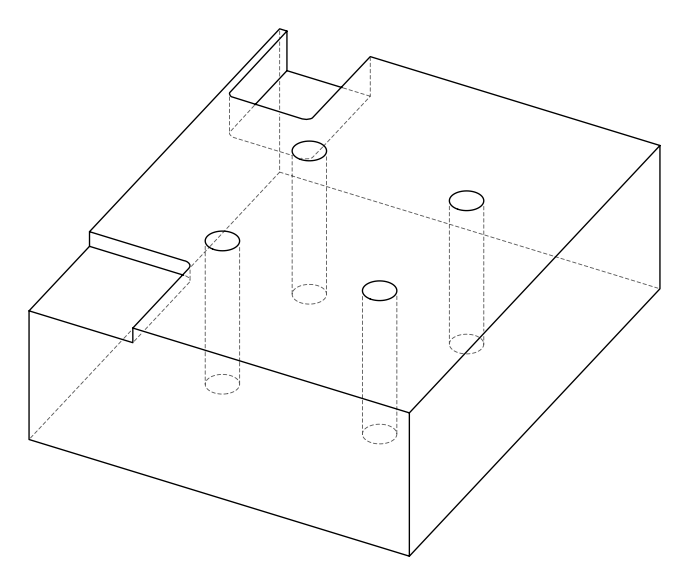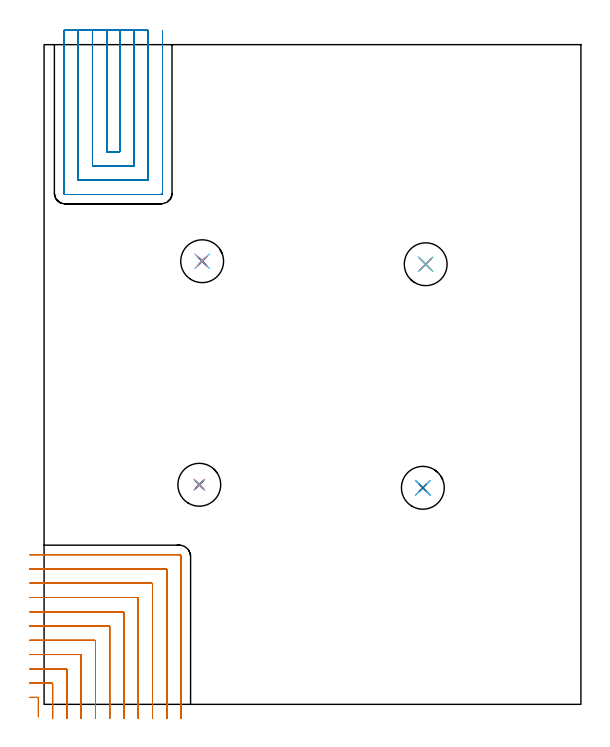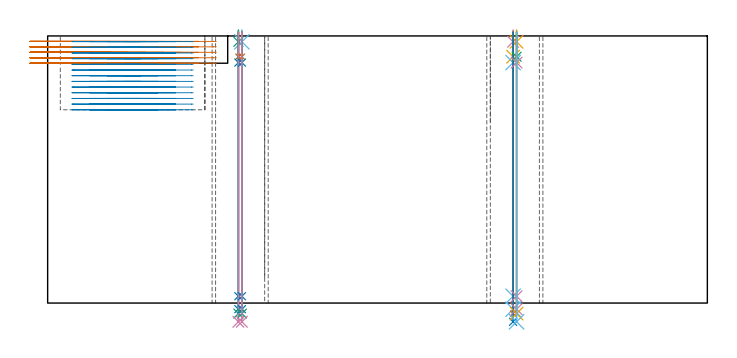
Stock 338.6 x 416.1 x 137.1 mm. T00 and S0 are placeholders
(PLAN: 22 operations, 17 tool changes, 49.4 min)
(1 MILL_CORNER_NOTCH_RECTANGULAR | CORNER_NOTCH_RECTANGULAR | NXT0201_011 | Follow Part, ap 3, ae 75% | 13.21 min | 129724 mm3)
(2 MILL_SLOT | SLOT_PARTIAL_RECTANGULAR | NXT0201_011 | Follow Part, ap 3, ae 75% | 28.52 min | 281883 mm3)
(3 SPOT_DRILL | STEP1HOLE | NXT0321_9005460120000 | 0.05 min | 189 mm3)
(4 SPOT_DRILL_1 | STEP1HOLE_1 | NXT0321_9005460120000 | 0.05 min | 181 mm3)
(5 SPOT_DRILL_2 | STEP1HOLE_2 | NXT0321_9005460120000 | 0.05 min | 182 mm3)
(6 SPOT_DRILL_3 | STEP1HOLE_3 | NXT0321_9005460120000 | 0.05 min | 183 mm3)
(7 DRILL_BLIND_HOLE_INTO_CENTER | STEP1HOLE | UGT0301_191 | 0.05 min | 272 mm3)
(8 GUN_DRILL_THROUGH_HOLE | STEP1HOLE | UGT0307_003 | 0.63 min | 4870 mm3)
(9 SPADE_DRILL_TO_ENLARGE_THROUGH_HOLE | STEP1HOLE | UGT0306_008 | 0.58 min | 27589 mm3)
(10 DRILL_TO_ENLARGE_THROUGH_HOLE | STEP1HOLE | UGT0301_389 | 0.6 min | 45520 mm3)
(11 DRILL_BLIND_HOLE_INTO_CENTER_1 | STEP1HOLE_1 | UGT0301_191 | 0.05 min | 270 mm3)
(12 GUN_DRILL_THROUGH_HOLE_1 | STEP1HOLE_1 | UGT0307_003 | 0.63 min | 4878 mm3)
(13 SPADE_DRILL_TO_ENLARGE_THROUGH_HOLE_1 | STEP1HOLE_1 | UGT0306_008 | 0.58 min | 27580 mm3)
(14 DRILL_TO_ENLARGE_THROUGH_HOLE_1 | STEP1HOLE_1 | UGT0301_389 | 0.6 min | 45509 mm3)
(15 DRILL_BLIND_HOLE_INTO_CENTER_2 | STEP1HOLE_2 | UGT0301_191 | 0.05 min | 268 mm3)
(16 GUN_DRILL_THROUGH_HOLE_2 | STEP1HOLE_2 | UGT0307_003 | 0.63 min | 4878 mm3)
(17 SPADE_DRILL_TO_ENLARGE_THROUGH_HOLE_2 | STEP1HOLE_2 | UGT0306_008 | 0.58 min | 27593 mm3)
(18 DRILL_TO_ENLARGE_THROUGH_HOLE_2 | STEP1HOLE_2 | UGT0301_389 | 0.6 min | 45503 mm3)
(19 DRILL_BLIND_HOLE_INTO_CENTER_3 | STEP1HOLE_3 | UGT0301_191 | 0.05 min | 278 mm3)
(20 GUN_DRILL_THROUGH_HOLE_3 | STEP1HOLE_3 | UGT0307_003 | 0.63 min | 4872 mm3)
(21 SPADE_DRILL_TO_ENLARGE_THROUGH_HOLE_3 | STEP1HOLE_3 | UGT0306_008 | 0.58 min | 27595 mm3)
(22 DRILL_TO_ENLARGE_THROUGH_HOLE_3 | STEP1HOLE_3 | UGT0301_389 | 0.6 min | 45507 mm3)
(TOOL NXT0201_011 | ENDMILL 12mm [2P460-1200-NA 1630] | D12 FL38 Z6)
(TOOL NXT0321_9005460120000 | NC Spot Drill, 142deg, 12mm, Carbide, Uncoated | D12 PA142 FL30 Z2)
(TOOL UGT0301_191 | Twist Drill 7.1 mm | D7.1 PA118 FL66 Z2)
(TOOL UGT0307_003 | Gun Drill 7 mm | D7 PA130 FL24 Z1)
(TOOL UGT0306_008 | Spade Drill 17.5mm | D17.5 PA132 FL10 Z2)
(TOOL UGT0301_389 | Twist Drill 27 mm | D27 PA118 FL165 Z2)
(OP 1 MILL_CORNER_NOTCH_RECTANGULAR)
G17 G21 G94 G90
T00 M6
G54
G17 G0 G90 X-3.6 Y-7.8 S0 M3
G43 Z147.1 H1
Z134.3
G94 G1 Y-4.8 F250.
Y3.806 F500.
G3 X-4.194 Y4.4 R0.6
G1 X-6.
X-9. F250.
G0 Z147.1
X5.4 Y-9.
Z134.3
G1 Y-6.
Y12.806 F500.
G3 X4.806 Y13.4 R0.6
G1 X-6.
X-9. F250.
G0 Z147.1
X14.4 Y-9.
Z134.3
G1 Y-6.
Y21.805 F500.
G3 X13.805 Y22.4 R0.6
G1 X-6.
X-9. F250.
G0 Z147.1
X23.4 Y-9.
Z134.3
G1 Y-6.
Y30.805 F500.
G3 X22.805 Y31.4 R0.6
G1 X-6.
X-9. F250.
G0 Z147.1
X32.4 Y-9.
Z134.3
G1 Y-6.
Y39.805 F500.
G3 X31.805 Y40.4 R0.6
G1 X-6.
X-9. F250.
G0 Z147.1
X41.4 Y-9.
Z134.3
G1 Y-6.
Y48.805 F500.
G3 X40.805 Y49.4 R0.6
G1 X-6.
X-9. F250.
G0 Z147.1
X50.4 Y-9.
Z134.3
G1 Y-6.
Y57.804 F500.
G3 X49.804 Y58.4 R0.6
G1 X-6.
X-9. F250.
G0 Z147.1
X59.4 Y-9.
Z134.3
G1 Y-6.
Y66.804 F500.
G3 X58.804 Y67.4 R0.6
G1 X-6.
X-9. F250.
G0 Z147.1
X68.4 Y-9.
Z134.3
G1 Y-6.
Y75.804 F500.
G3 X67.804 Y76.4 R0.6
G1 X-6.
X-9. F250.
G0 Z147.1
X77.4 Y-9.
Z134.3
G1 Y-6.
Y84.804 F500.
G3 X76.804 Y85.4 R0.6
G1 X-6.
X-9. F250.
G0 Z147.1
X86.4 Y-9.
Z134.3
G1 Y-6.
Y93.2 F500.
G3 X85.2 Y94.4 R1.2
G1 X-6.
X-9. F250.
G0 Z147.1
X-3.6 Y-7.8
Z131.5
G1 Y-4.8
Y3.806 F500.
G3 X-4.194 Y4.4 R0.6
G1 X-6.
X-9. F250.
G0 Z147.1
X5.4 Y-9.
Z131.5
G1 Y-6.
Y12.806 F500.
G3 X4.806 Y13.4 R0.6
G1 X-6.
X-9. F250.
G0 Z147.1
X14.4 Y-9.
Z131.5
G1 Y-6.
Y21.806 F500.
G3 X13.806 Y22.4 R0.6
G1 X-6.
X-9. F250.
G0 Z147.1
X23.4 Y-9.
Z131.5
G1 Y-6.
Y30.805 F500.
G3 X22.805 Y31.4 R0.6
G1 X-6.
X-9. F250.
G0 Z147.1
X32.4 Y-9.
Z131.5
G1 Y-6.
Y39.805 F500.
G3 X31.805 Y40.4 R0.6
G1 X-6.
X-9. F250.
G0 Z147.1
X41.4 Y-9.
Z131.5
G1 Y-6.
Y48.805 F500.
G3 X40.805 Y49.4 R0.6
G1 X-6.
X-9. F250.
G0 Z147.1
X50.4 Y-9.
Z131.5
G1 Y-6.
Y57.804 F500.
G3 X49.804 Y58.4 R0.6
G1 X-6.
X-9. F250.
G0 Z147.1
X59.4 Y-9.
Z131.5
G1 Y-6.
Y66.804 F500.
G3 X58.804 Y67.4 R0.6
G1 X-6.
X-9. F250.
G0 Z147.1
X68.4 Y-9.
Z131.5
G1 Y-6.
Y75.804 F500.
G3 X67.804 Y76.4 R0.6
G1 X-6.
X-9. F250.
G0 Z147.1
X77.4 Y-9.
Z131.5
G1 Y-6.
Y84.804 F500.
G3 X76.804 Y85.4 R0.6
G1 X-6.
X-9. F250.
G0 Z147.1
X86.4 Y-9.
Z131.5
G1 Y-6.
Y93.2 F500.
G3 X85.2 Y94.4 R1.2
G1 X-6.
X-9. F250.
G0 Z147.1
X-3.6 Y-7.8
Z128.7
G1 Y-4.8
Y3.806 F500.
G3 X-4.194 Y4.4 R0.6
G1 X-6.
X-9. F250.
G0 Z147.1
X5.4 Y-9.
Z128.7
G1 Y-6.
Y12.806 F500.
G3 X4.806 Y13.4 R0.6
G1 X-6.
X-9. F250.
G0 Z147.1
X14.4 Y-9.
Z128.7
G1 Y-6.
Y21.806 F500.
G3 X13.806 Y22.4 R0.6
G1 X-6.
X-9. F250.
G0 Z147.1
X23.4 Y-9.
Z128.7
G1 Y-6.
Y30.805 F500.
G3 X22.805 Y31.4 R0.6
G1 X-6.
X-9. F250.
G0 Z147.1
X32.4 Y-9.
Z128.7
G1 Y-6.
Y39.805 F500.
G3 X31.805 Y40.4 R0.6
G1 X-6.
X-9. F250.
G0 Z147.1
X41.4 Y-9.
Z128.7
G1 Y-6.
Y48.805 F500.
G3 X40.805 Y49.4 R0.6
G1 X-6.
X-9. F250.
G0 Z147.1
X50.4 Y-9.
Z128.7
G1 Y-6.
Y57.804 F500.
G3 X49.804 Y58.4 R0.6
G1 X-6.
X-9. F250.
G0 Z147.1
X59.4 Y-9.
Z128.7
G1 Y-6.
Y66.804 F500.
G3 X58.804 Y67.4 R0.6
G1 X-6.
X-9. F250.
G0 Z147.1
X68.4 Y-9.
Z128.7
G1 Y-6.
Y75.804 F500.
G3 X67.804 Y76.4 R0.6
G1 X-6.
X-9. F250.
G0 Z147.1
X77.4 Y-9.
Z128.7
G1 Y-6.
Y84.804 F500.
G3 X76.804 Y85.4 R0.6
G1 X-6.
X-9. F250.
G0 Z147.1
X86.4 Y-9.
Z128.7
G1 Y-6.
Y93.2 F500.
G3 X85.2 Y94.4 R1.2
G1 X-6.
X-9. F250.
G0 Z147.1
X-3.6 Y-7.8
Z125.9
G1 Y-4.8
Y3.806 F500.
G3 X-4.194 Y4.4 R0.6
G1 X-6.
X-9. F250.
G0 Z147.1
X5.4 Y-9.
Z125.9
G1 Y-6.
Y12.806 F500.
G3 X4.806 Y13.4 R0.6
G1 X-6.
X-9. F250.
G0 Z147.1
X14.4 Y-9.
Z125.9
G1 Y-6.
Y21.806 F500.
G3 X13.806 Y22.4 R0.6
G1 X-6.
X-9. F250.
G0 Z147.1
X23.4 Y-9.
Z125.9
G1 Y-6.
Y30.805 F500.
G3 X22.805 Y31.4 R0.6
G1 X-6.
X-9. F250.
G0 Z147.1
X32.4 Y-9.
Z125.9
G1 Y-6.
Y39.805 F500.
G3 X31.805 Y40.4 R0.6
G1 X-6.
X-9. F250.
G0 Z147.1
X41.4 Y-9.
Z125.9
G1 Y-6.
Y48.805 F500.
G3 X40.805 Y49.4 R0.6
G1 X-6.
X-9. F250.
G0 Z147.1
X50.4 Y-9.
Z125.9
G1 Y-6.
Y57.804 F500.
G3 X49.804 Y58.4 R0.6
G1 X-6.
X-9. F250.
G0 Z147.1
X59.4 Y-9.
Z125.9
G1 Y-6.
Y66.804 F500.
G3 X58.804 Y67.4 R0.6
G1 X-6.
X-9. F250.
G0 Z147.1
X68.4 Y-9.
Z125.9
G1 Y-6.
Y75.804 F500.
G3 X67.804 Y76.4 R0.6
G1 X-6.
X-9. F250.
G0 Z147.1
X77.4 Y-9.
Z125.9
G1 Y-6.
Y84.804 F500.
G3 X76.804 Y85.4 R0.6
G1 X-6.
X-9. F250.
G0 Z147.1
X86.4 Y-9.
Z125.9
G1 Y-6.
Y93.2 F500.
G3 X85.2 Y94.4 R1.2
G1 X-6.
X-9. F250.
G0 Z147.1
X-3.6 Y-7.8
Z123.1
G1 Y-4.8
Y3.806 F500.
G3 X-4.194 Y4.4 R0.6
G1 X-6.
X-9. F250.
G0 Z147.1
X5.4 Y-9.
Z123.1
G1 Y-6.
Y12.806 F500.
G3 X4.806 Y13.4 R0.6
G1 X-6.
X-9. F250.
G0 Z147.1
X14.4 Y-9.
Z123.1
G1 Y-6.
Y21.806 F500.
G3 X13.806 Y22.4 R0.6
G1 X-6.
X-9. F250.
G0 Z147.1
X23.4 Y-9.
Z123.1
G1 Y-6.
Y30.805 F500.
G3 X22.805 Y31.4 R0.6
G1 X-6.
X-9. F250.
G0 Z147.1
X32.4 Y-9.
Z123.1
G1 Y-6.
Y39.805 F500.
G3 X31.805 Y40.4 R0.6
G1 X-6.
X-9. F250.
G0 Z147.1
X41.4 Y-9.
Z123.1
G1 Y-6.
Y48.805 F500.
G3 X40.805 Y49.4 R0.6
G1 X-6.
X-9. F250.
G0 Z147.1
X50.4 Y-9.
Z123.1
G1 Y-6.
Y57.804 F500.
G3 X49.804 Y58.4 R0.6
G1 X-6.
X-9. F250.
G0 Z147.1
X59.4 Y-9.
Z123.1
G1 Y-6.
Y66.804 F500.
G3 X58.804 Y67.4 R0.6
G1 X-6.
X-9. F250.
G0 Z147.1
X68.4 Y-9.
Z123.1
G1 Y-6.
Y75.804 F500.
G3 X67.804 Y76.4 R0.6
G1 X-6.
X-9. F250.
G0 Z147.1
X77.4 Y-9.
Z123.1
G1 Y-6.
Y84.804 F500.
G3 X76.804 Y85.4 R0.6
G1 X-6.
X-9. F250.
G0 Z147.1
X86.4 Y-9.
Z123.1
G1 Y-6.
Y93.2 F500.
G3 X85.2 Y94.4 R1.2
G1 X-6.
X-9. F250.
G0 Z147.1
M5
M2
(OP 2 MILL_SLOT)
G17 G21 G94 G90
T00 M6
G54
G17 G0 G90 X39.5 Y425.1 S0 M3
G43 Z147.1 H1
Z134.185
G94 G1 Y422.1 F250.
Y348.6 F500.
X47.7
Y422.1
Y425.1 F250.
X30.5
Y422.1
Y339.6 F500.
X56.7
Y422.1
Y425.1 F250.
X21.5
Y422.1
Y330.6 F500.
X65.7
Y422.1
Y425.1 F250.
X12.5
Y422.1
Y322.5 F500.
G3 X13.4 Y321.6 R0.9
G1 X73.8
G3 X74.7 Y322.5 R0.9
G1 Y422.1
Y425.1 F250.
G0 X39.5 Z131.269
G1 Y422.1
Y348.6 F500.
X47.7
Y422.1
Y425.1 F250.
X30.5
Y422.1
Y339.6 F500.
X56.7
Y422.1
Y425.1 F250.
X21.5
Y422.1
Y330.6 F500.
X65.7
Y422.1
Y425.1 F250.
X12.5
Y422.1
Y322.5 F500.
G3 X13.4 Y321.6 R0.9
G1 X73.8
G3 X74.7 Y322.5 R0.9
G1 Y422.1
Y425.1 F250.
G0 X39.5 Z128.354
G1 Y422.1
Y348.6 F500.
X47.7
Y422.1
Y425.1 F250.
X30.5
Y422.1
Y339.6 F500.
X56.7
Y422.1
Y425.1 F250.
X21.5
Y422.1
Y330.6 F500.
X65.7
Y422.1
Y425.1 F250.
X12.5
Y422.1
Y322.5 F500.
G3 X13.4 Y321.6 R0.9
G1 X73.8
G3 X74.7 Y322.5 R0.9
G1 Y422.1
Y425.1 F250.
G0 X39.5 Z125.438
G1 Y422.1
Y348.6 F500.
X47.7
Y422.1
Y425.1 F250.
X30.5
Y422.1
Y339.6 F500.
X56.7
Y422.1
Y425.1 F250.
X21.5
Y422.1
Y330.6 F500.
X65.7
Y422.1
Y425.1 F250.
X12.5
Y422.1
Y322.5 F500.
G3 X13.4 Y321.6 R0.9
G1 X73.8
G3 X74.7 Y322.5 R0.9
G1 Y422.1
Y425.1 F250.
G0 X39.5 Z122.523
G1 Y422.1
Y348.6 F500.
X47.7
Y422.1
Y425.1 F250.
X30.5
Y422.1
Y339.6 F500.
X56.7
Y422.1
Y425.1 F250.
X21.5
Y422.1
Y330.6 F500.
X65.7
Y422.1
Y425.1 F250.
X12.5
Y422.1
Y322.5 F500.
G3 X13.4 Y321.6 R0.9
G1 X73.8
G3 X74.7 Y322.5 R0.9
G1 Y422.1
Y425.1 F250.
G0 X39.5 Z119.608
G1 Y422.1
Y348.6 F500.
X47.7
Y422.1
Y425.1 F250.
X30.5
Y422.1
Y339.6 F500.
X56.7
Y422.1
Y425.1 F250.
X21.5
Y422.1
Y330.6 F500.
X65.7
Y422.1
Y425.1 F250.
X12.5
Y422.1
Y322.5 F500.
G3 X13.4 Y321.6 R0.9
G1 X73.8
G3 X74.7 Y322.5 R0.9
G1 Y422.1
Y425.1 F250.
G0 X39.5 Z116.692
G1 Y422.1
Y348.6 F500.
X47.7
Y422.1
Y425.1 F250.
X30.5
Y422.1
Y339.6 F500.
X56.7
Y422.1
Y425.1 F250.
X21.5
Y422.1
Y330.6 F500.
X65.7
Y422.1
Y425.1 F250.
X12.5
Y422.1
Y322.5 F500.
G3 X13.4 Y321.6 R0.9
G1 X73.8
G3 X74.7 Y322.5 R0.9
G1 Y422.1
Y425.1 F250.
G0 X39.5 Z113.777
G1 Y422.1
Y348.6 F500.
X47.7
Y422.1
Y425.1 F250.
X30.5
Y422.1
Y339.6 F500.
X56.7
Y422.1
Y425.1 F250.
X21.5
Y422.1
Y330.6 F500.
X65.7
Y422.1
Y425.1 F250.
X12.5
Y422.1
Y322.5 F500.
G3 X13.4 Y321.6 R0.9
G1 X73.8
G3 X74.7 Y322.5 R0.9
G1 Y422.1
Y425.1 F250.
G0 X39.5 Z110.862
G1 Y422.1
Y348.6 F500.
X47.7
Y422.1
Y425.1 F250.
X30.5
Y422.1
Y339.6 F500.
X56.7
Y422.1
Y425.1 F250.
X21.5
Y422.1
Y330.6 F500.
X65.7
Y422.1
Y425.1 F250.
X12.5
Y422.1
Y322.5 F500.
G3 X13.4 Y321.6 R0.9
G1 X73.8
G3 X74.7 Y322.5 R0.9
G1 Y422.1
Y425.1 F250.
G0 X39.5 Z107.946
G1 Y422.1
Y348.6 F500.
X47.7
Y422.1
Y425.1 F250.
X30.5
Y422.1
Y339.6 F500.
X56.7
Y422.1
Y425.1 F250.
X21.5
Y422.1
Y330.6 F500.
X65.7
Y422.1
Y425.1 F250.
X12.5
Y422.1
Y322.5 F500.
G3 X13.4 Y321.6 R0.9
G1 X73.8
G3 X74.7 Y322.5 R0.9
G1 Y422.1
Y425.1 F250.
G0 X39.5 Z105.031
G1 Y422.1
Y348.6 F500.
X47.7
Y422.1
Y425.1 F250.
X30.5
Y422.1
Y339.6 F500.
X56.7
Y422.1
Y425.1 F250.
X21.5
Y422.1
Y330.6 F500.
X65.7
Y422.1
Y425.1 F250.
X12.5
Y422.1
Y322.5 F500.
G3 X13.4 Y321.6 R0.9
G1 X73.8
G3 X74.7 Y322.5 R0.9
G1 Y422.1
Y425.1 F250.
G0 X39.5 Z102.115
G1 Y422.1
Y348.6 F500.
X47.7
Y422.1
Y425.1 F250.
X30.5
Y422.1
Y339.6 F500.
X56.7
Y422.1
Y425.1 F250.
X21.5
Y422.1
Y330.6 F500.
X65.7
Y422.1
Y425.1 F250.
X12.5
Y422.1
Y322.5 F500.
G3 X13.4 Y321.6 R0.9
G1 X73.8
G3 X74.7 Y322.5 R0.9
G1 Y422.1
Y425.1 F250.
G0 X39.5 Z99.2
G1 Y422.1
Y348.6 F500.
X47.7
Y422.1
Y425.1 F250.
X30.5
Y422.1
Y339.6 F500.
X56.7
Y422.1
Y425.1 F250.
X21.5
Y422.1
Y330.6 F500.
X65.7
Y422.1
Y425.1 F250.
X12.5
Y422.1
Y322.5 F500.
G3 X13.4 Y321.6 R0.9
G1 X73.8
G3 X74.7 Y322.5 R0.9
G1 Y422.1
Y425.1 F250.
G0 Z147.1
M5
M2
(OP 3 SPOT_DRILL)
G17 G21 G94 G90
T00 M6
G54
G17 G0 G90 X97.9 Y138.5 S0 M3
G43 Z147.1 H0
G94 G81 G98 Z134.1 F250. R140.1
G80
M5
M2
(OP 4 SPOT_DRILL_1)
G17 G21 G94 G90
T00 M6
G54
G17 G0 G90 X238.9 Y136.6 S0 M3
G43 Z147.1 H0
G94 G81 G98 Z134.1 F250. R140.1
G80
M5
M2
(OP 5 SPOT_DRILL_2)
G17 G21 G94 G90
T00 M6
G54
G17 G0 G90 X240.7 Y277.6 S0 M3
G43 Z147.1 H0
G94 G81 G98 Z134.1 F250. R140.1
G80
M5
M2
(OP 6 SPOT_DRILL_3)
G17 G21 G94 G90
T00 M6
G54
G17 G0 G90 X99.7 Y279.5 S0 M3
G43 Z147.1 H0
G94 G81 G98 Z134.1 F250. R140.1
G80
M5
M2
(OP 7 DRILL_BLIND_HOLE_INTO_CENTER)
G17 G21 G94 G90
T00 M6
G54
G17 G0 G90 X97.9 Y138.5 S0 M3
G43 Z147.1 H0
G94 G81 G98 Z126.45 F250. R139.1
G80
M5
M2
(OP 8 GUN_DRILL_THROUGH_HOLE)
G17 G21 G94 G90
T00 M6
G54
G17 G0 G90 X97.9 Y138.5 M8
G43 Z147.1 H0
Z135.033
S716 M3
G94 G1 Z123.421 F125. M26
G4 X.084
Z3.5 F250.
G4 X.084
Z-3.132 F125.
G4 X.084
M5
M9
G0 Z135.033
Z147.1
M2
(OP 9 SPADE_DRILL_TO_ENLARGE_THROUGH_HOLE)
G17 G21 G94 G90
T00 M6
G54
G17 G0 G90 X97.9 Y138.5 S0 M3
G43 Z147.1 H0
G94 G73 G98 Z-5.396 F250. Q15.833 R139.1
G80
M5
M2
(OP 10 DRILL_TO_ENLARGE_THROUGH_HOLE)
G17 G21 G94 G90
T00 M6
G54
G17 G0 G90 X97.9 Y138.5 S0 M3
G43 Z147.1 H0
G94 G73 G98 Z-9.612 F250. Q24.452 R139.1
G80
M5
M2
(OP 11 DRILL_BLIND_HOLE_INTO_CENTER_1)
G17 G21 G94 G90
T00 M6
G54
G17 G0 G90 X238.9 Y136.6 S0 M3
G43 Z147.1 H0
G94 G81 G98 Z126.45 F250. R139.1
G80
M5
M2
(OP 12 GUN_DRILL_THROUGH_HOLE_1)
G17 G21 G94 G90
T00 M6
G54
G17 G0 G90 X238.9 Y136.6 M8
G43 Z147.1 H0
Z135.033
S716 M3
G94 G1 Z123.421 F125. M26
G4 X.084
Z3.5 F250.
G4 X.084
Z-3.132 F125.
G4 X.084
M5
M9
G0 Z135.033
Z147.1
M2
(OP 13 SPADE_DRILL_TO_ENLARGE_THROUGH_HOLE_1)
G17 G21 G94 G90
T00 M6
G54
G17 G0 G90 X238.9 Y136.6 S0 M3
G43 Z147.1 H0
G94 G73 G98 Z-5.396 F250. Q15.833 R139.1
G80
M5
M2
(OP 14 DRILL_TO_ENLARGE_THROUGH_HOLE_1)
G17 G21 G94 G90
T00 M6
G54
G17 G0 G90 X238.9 Y136.6 S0 M3
G43 Z147.1 H0
G94 G73 G98 Z-9.612 F250. Q24.452 R139.1
G80
M5
M2
(OP 15 DRILL_BLIND_HOLE_INTO_CENTER_2)
G17 G21 G94 G90
T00 M6
G54
G17 G0 G90 X240.7 Y277.6 S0 M3
G43 Z147.1 H0
G94 G81 G98 Z126.45 F250. R139.1
G80
M5
M2
(OP 16 GUN_DRILL_THROUGH_HOLE_2)
G17 G21 G94 G90
T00 M6
G54
G17 G0 G90 X240.7 Y277.6 M8
G43 Z147.1 H0
Z135.033
S716 M3
G94 G1 Z123.421 F125. M26
G4 X.084
Z3.5 F250.
G4 X.084
Z-3.132 F125.
G4 X.084
M5
M9
G0 Z135.033
Z147.1
M2
(OP 17 SPADE_DRILL_TO_ENLARGE_THROUGH_HOLE_2)
G17 G21 G94 G90
T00 M6
G54
G17 G0 G90 X240.7 Y277.6 S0 M3
G43 Z147.1 H0
G94 G73 G98 Z-5.396 F250. Q15.833 R139.1
G80
M5
M2
(OP 18 DRILL_TO_ENLARGE_THROUGH_HOLE_2)
G17 G21 G94 G90
T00 M6
G54
G17 G0 G90 X240.7 Y277.6 S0 M3
G43 Z147.1 H0
G94 G73 G98 Z-9.612 F250. Q24.452 R139.1
G80
M5
M2
(OP 19 DRILL_BLIND_HOLE_INTO_CENTER_3)
G17 G21 G94 G90
T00 M6
G54
G17 G0 G90 X99.7 Y279.5 S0 M3
G43 Z147.1 H0
G94 G81 G98 Z126.45 F250. R139.1
G80
M5
M2
(OP 20 GUN_DRILL_THROUGH_HOLE_3)
G17 G21 G94 G90
T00 M6
G54
G17 G0 G90 X99.7 Y279.5 M8
G43 Z147.1 H0
Z135.033
S716 M3
G94 G1 Z123.421 F125. M26
G4 X.084
Z3.5 F250.
G4 X.084
Z-3.132 F125.
G4 X.084
M5
M9
G0 Z135.033
Z147.1
M2
(OP 21 SPADE_DRILL_TO_ENLARGE_THROUGH_HOLE_3)
G17 G21 G94 G90
T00 M6
G54
G17 G0 G90 X99.7 Y279.5 S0 M3
G43 Z147.1 H0
G94 G73 G98 Z-5.396 F250. Q15.833 R139.1
G80
M5
M2
(OP 22 DRILL_TO_ENLARGE_THROUGH_HOLE_3)
G17 G21 G94 G90
T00 M6
G54
G17 G0 G90 X99.7 Y279.5 S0 M3
G43 Z147.1 H0
G94 G73 G98 Z-9.612 F250. Q24.452 R139.1
G80
M5
M2
